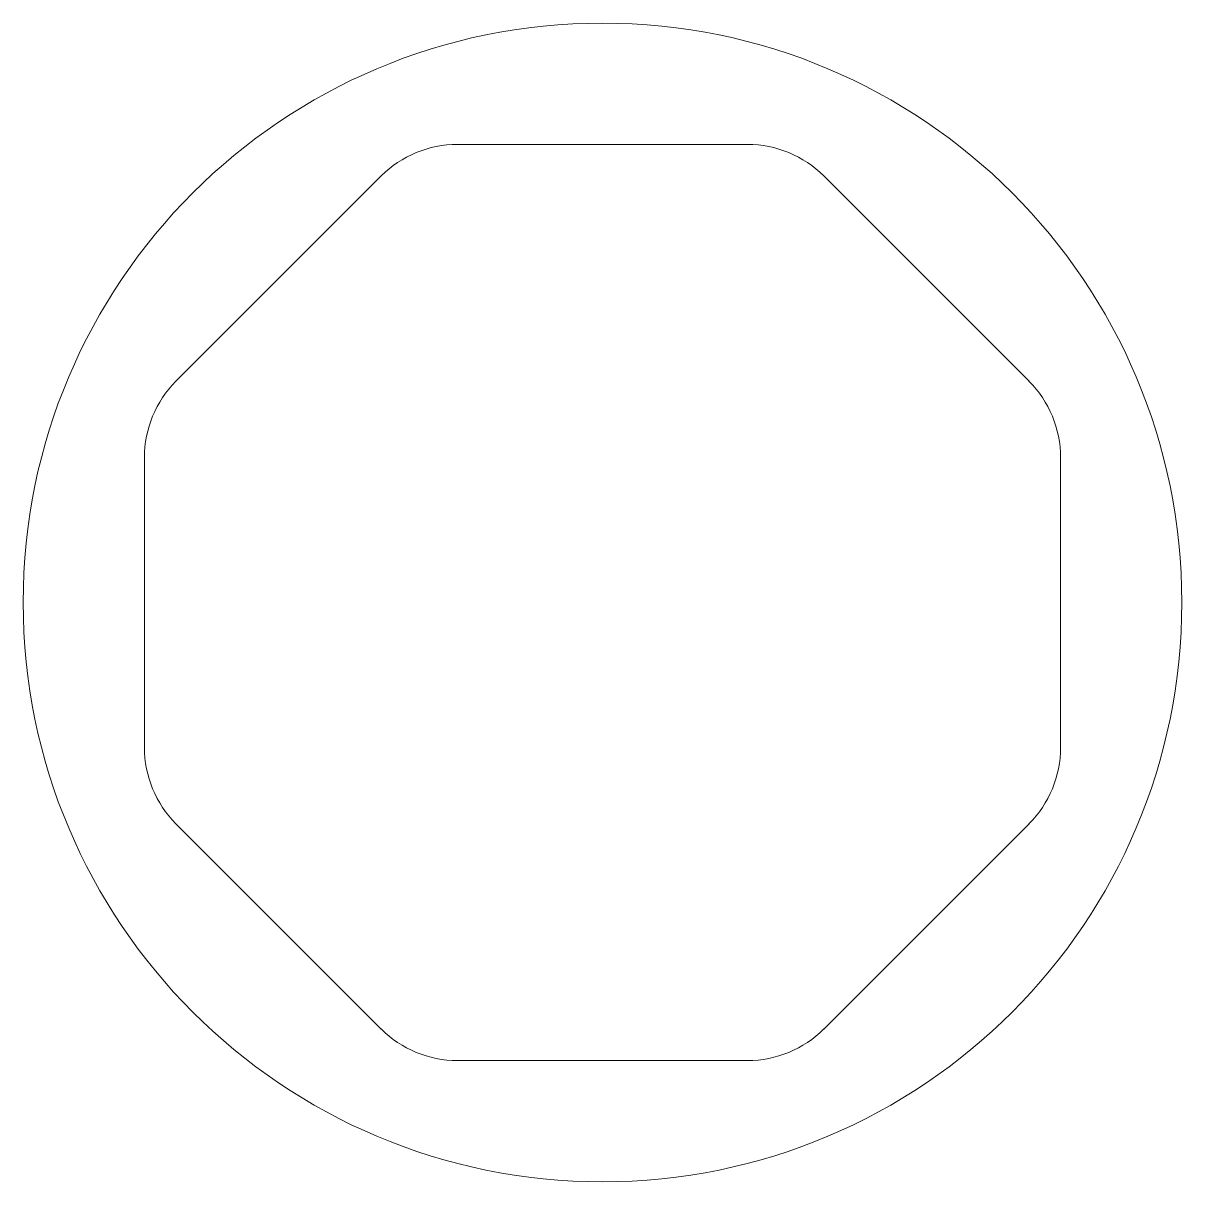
# Model space of a CAD drawing. Header units: millimetres. Extents: x 4.7 to 47.7, y 3.2 to 46.2.
import ezdxf

# ---------------------------------------------------------------- set-up
doc = ezdxf.new("R2010")
doc.units = ezdxf.units.MM

msp = doc.modelspace()

# ---------------------------------------------------------------- linework, layer by layer
at = {"color": 7, "linetype": 'Continuous', "lineweight": 15}
for p, q in [((31.555, 41.702), (20.786, 41.702)), ((17.957, 40.53), (10.342, 32.915)), ((41.999, 32.915), (34.384, 40.53)), ((9.17, 30.086), (9.17, 19.317)), ((43.17, 19.317), (43.17, 30.086)), ((10.342, 16.488), (17.957, 8.873)), ((34.384, 8.873), (41.999, 16.488)), ((20.786, 7.702), (31.555, 7.702))]:
    msp.add_line(p, q, dxfattribs=at)
msp.add_circle((26.17, 24.702), 21.5, dxfattribs=at)
for centre, start, end in [((20.786, 37.702), 90, 135), ((31.555, 37.702), 45, 90), ((13.17, 30.086), 135, 180), ((39.17, 30.086), 0, 45), ((13.17, 19.317), 180, 225), ((39.17, 19.317), 315, 0), ((20.786, 11.702), 225, 270), ((31.555, 11.702), 270, 315)]:
    msp.add_arc(centre, 4, start, end, dxfattribs=at)

doc.saveas('drawing.dxf')
